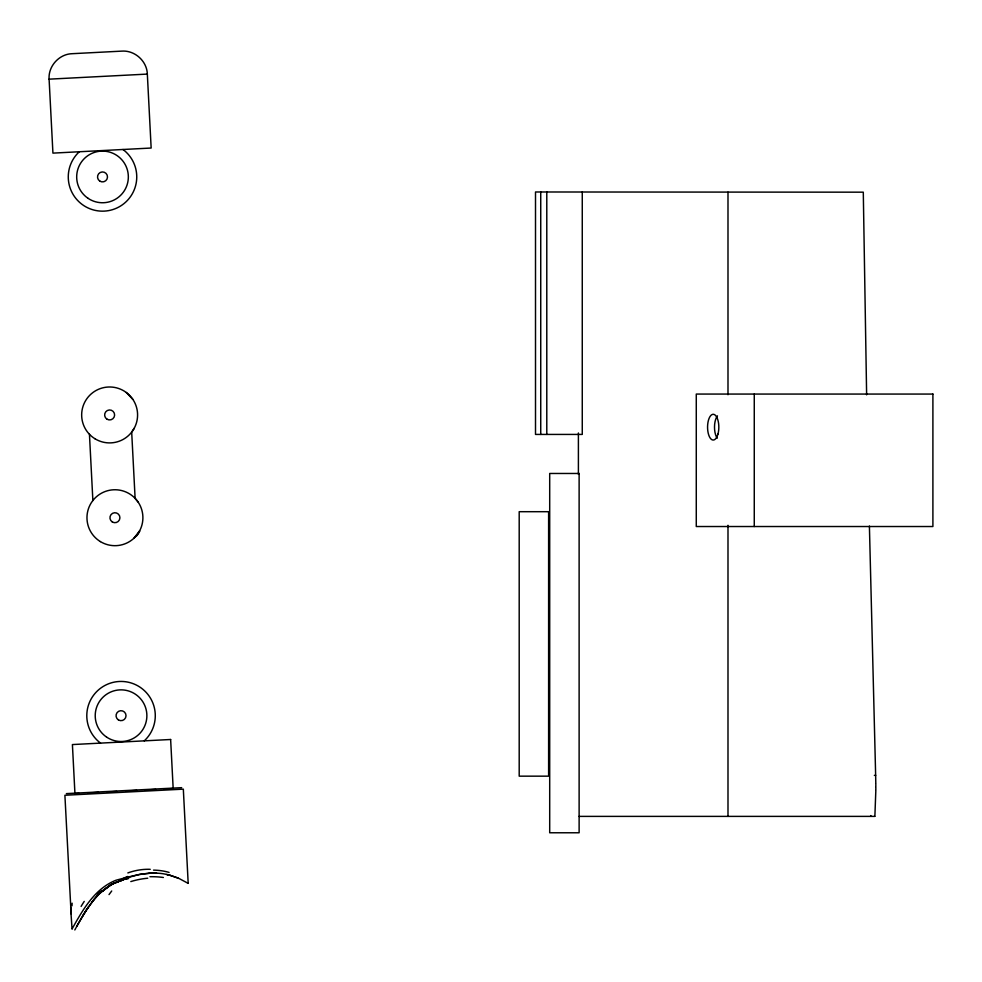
<?xml version="1.0" encoding="UTF-8"?>
<svg xmlns="http://www.w3.org/2000/svg" width="982" height="982" viewBox="0 0 982 982"><rect width="100%" height="100%" fill="white"/><g stroke="black" fill="none" stroke-linecap="round" stroke-linejoin="round"><path stroke-width="1.47" d="M875.834 790.461L874.876 816.3M49.1 79.161C48.143 66.224 59.092 54.084 72.067 53.703L121.842 51.125C134.792 50.156 146.956 61.117 147.337 74.092L151.154 148.036L52.93 153.118L49.1 79.161L147.312 74.092M71.993 905.809L72.128 903.182M870.874 815.563L870.666 816.337M139.604 530.881L133.798 538.357M134.215 428.262L131.686 432.129L135.111 498.353L138.057 501.998M74.816 929.966L75.577 928.555M76.019 927.732L76.866 926.173M72.054 928.997L71.023 913.874M76.989 925.952L77.738 924.602M77.148 925.67L81.273 918.354M72.152 928.8C82.807 909.774 94.751 888.55 116.085 880.203C133.564 875.625 152.014 869.856 170.107 875.343M77.909 924.295L86.183 910.351L93.891 899.647M80.696 919.373L82.734 915.899M82.672 915.997L83.679 914.328M83.089 915.298L87.324 908.608M84.035 913.751L88.589 906.742M87.68 908.08L94.358 899.095M91.878 902.212L98.077 894.884M94.149 899.34L97.893 895.081M94.591 898.812L101.711 891.337M98.519 894.43L111.396 884.316L129.305 877.184L123.867 879.479L125.205 878.853M101.085 891.914L111.617 884.193L123.781 879.516M101.477 891.546L111.764 884.107L123.106 879.762M123.683 879.565L122.136 879.995M128.323 877.552L129.17 877.221L128.151 877.294M128.949 877.307L139.505 874.373L150.283 873.194M126.359 877.527L127.071 877.429M170.635 739.495L72.41 744.565L74.939 793.579L79.161 793.431M66.383 793.616L181.682 787.662M88.368 792.953L98.495 792.437M107.431 791.971L116.846 791.48M126.334 790.989L136.879 790.449M145.176 790.019L155.868 789.467M164.129 789.037L173.163 788.571M149.129 873.244L156.678 873.231M874.348 775.375L875.649 775.375L875.797 783.366M578.999 816.386L874.778 816.386M166.682 874.52L167.787 874.766M168.143 874.852L170.929 875.576M170.426 875.428L179.289 878.62L188.163 883.37M171.224 875.662L176.33 877.38M176.772 877.552L178.528 878.289M126.273 392.481L132.828 399.343M188.188 883.395L183.327 789.147L64.898 795.26L70.962 910.817M70.679 907.024L70.9 909.798M170.635 739.495L173.213 789.332M89.448 434.302L92.873 500.538M70.95 910.302L71.023 913.788L70.974 910.756M875.649 775.375L869.401 526.033M866.627 394.838L863.288 192.177L535.509 191.981L535.509 434.425L582.265 434.425L582.265 191.981M875.809 784.164L875.821 786.582M875.821 787.441L875.834 789.577M754.262 394.064L754.262 526.524M727.993 192.177L727.993 394.739M727.993 525.284L727.993 816.386M578.398 432.964L578.398 474.38M546.79 191.981L546.79 434.425M540.738 191.981L540.738 434.425M123.008 149.497A34.235 34.235 0 0 1 128.63 199.064A34.235 34.235 0 0 1 78.818 201.641A34.235 34.235 0 0 1 79.296 151.756M100.545 743.116A34.235 34.235 0 0 1 94.923 693.538A34.235 34.235 0 0 1 144.747 690.972A34.235 34.235 0 0 1 144.256 740.858M130.815 881.578A47.848 27.042 -16.3 0 1 147.73 878.215M123.928 878.141A16.755 5.683 -20.4 0 1 127.758 876.472M126.457 879.32A17.087 3.719 -21.2 0 1 128.63 878.424M127.844 872.924A47.86 36.187 -21 0 1 150.221 869.316M149.927 876.705A51.788 23.519 -10.4 0 1 163.368 877.491M153.548 870.126A52.132 28.785 -15.9 0 1 169.088 872.433M102.607 891.349A43.613 35.512 -5.6 0 1 122.112 880.277M97.218 894.381A70.753 56.674 -8.9 0 1 100.213 891.325M81.101 906.423A99.845 60.307 -28 0 1 84.231 901.402M109.027 894.59A63.314 5.413 -52 0 1 111.715 890.993M139.64 531.36A6.69 1.743 -51.3 0 1 136.105 536.442M717.241 438.23A12.876 5.634 -90 0 1 714.503 426.9A12.876 5.634 -90 0 1 717.449 415.852M932.9 394.064L696.275 394.064L696.275 526.524L932.9 526.524L932.9 394.064M579.122 473.471L549.699 473.471L549.699 832.773L579.122 832.773L579.122 473.471M548.619 511.696L519.196 511.696L519.196 776.161L548.619 776.161L548.619 511.696M99.857 181.142A4.984 4.984 0 0 0 107.492 177.116A4.984 4.984 0 0 0 100.189 172.513A4.984 4.984 0 0 0 99.857 181.142M88.024 198.303A25.827 25.827 0 0 0 128.274 178.773A25.827 25.827 0 0 0 91.24 153.683A25.827 25.827 0 0 0 88.024 198.303M118.466 719.953A4.984 4.984 0 0 0 126.027 715.78A4.984 4.984 0 0 0 118.638 711.312A4.984 4.984 0 0 0 118.466 719.953M106.559 737.065A25.827 25.827 0 0 0 146.809 717.535A25.827 25.827 0 0 0 109.775 692.445A25.827 25.827 0 0 0 106.559 737.065M100.385 541.598A27.962 27.962 0 0 0 142.893 518.373A27.962 27.962 0 0 0 101.527 493.173A27.962 27.962 0 0 0 100.385 541.598M112.279 521.933A4.984 4.984 0 0 0 119.914 517.907A4.984 4.984 0 0 0 112.611 513.304A4.984 4.984 0 0 0 112.279 521.933M95.082 438.831A27.962 27.962 0 0 0 137.578 415.607A27.962 27.962 0 0 0 96.224 390.406A27.962 27.962 0 0 0 95.082 438.831M106.964 419.167A4.984 4.984 0 0 0 114.612 415.14A4.984 4.984 0 0 0 107.296 410.537A4.984 4.984 0 0 0 106.964 419.167M717.94 434.13A12.876 5.634 -90 0 0 713.46 414.306A12.876 5.634 -90 0 0 708.194 433.087A12.876 5.634 -90 0 0 717.94 434.13"/></g></svg>
